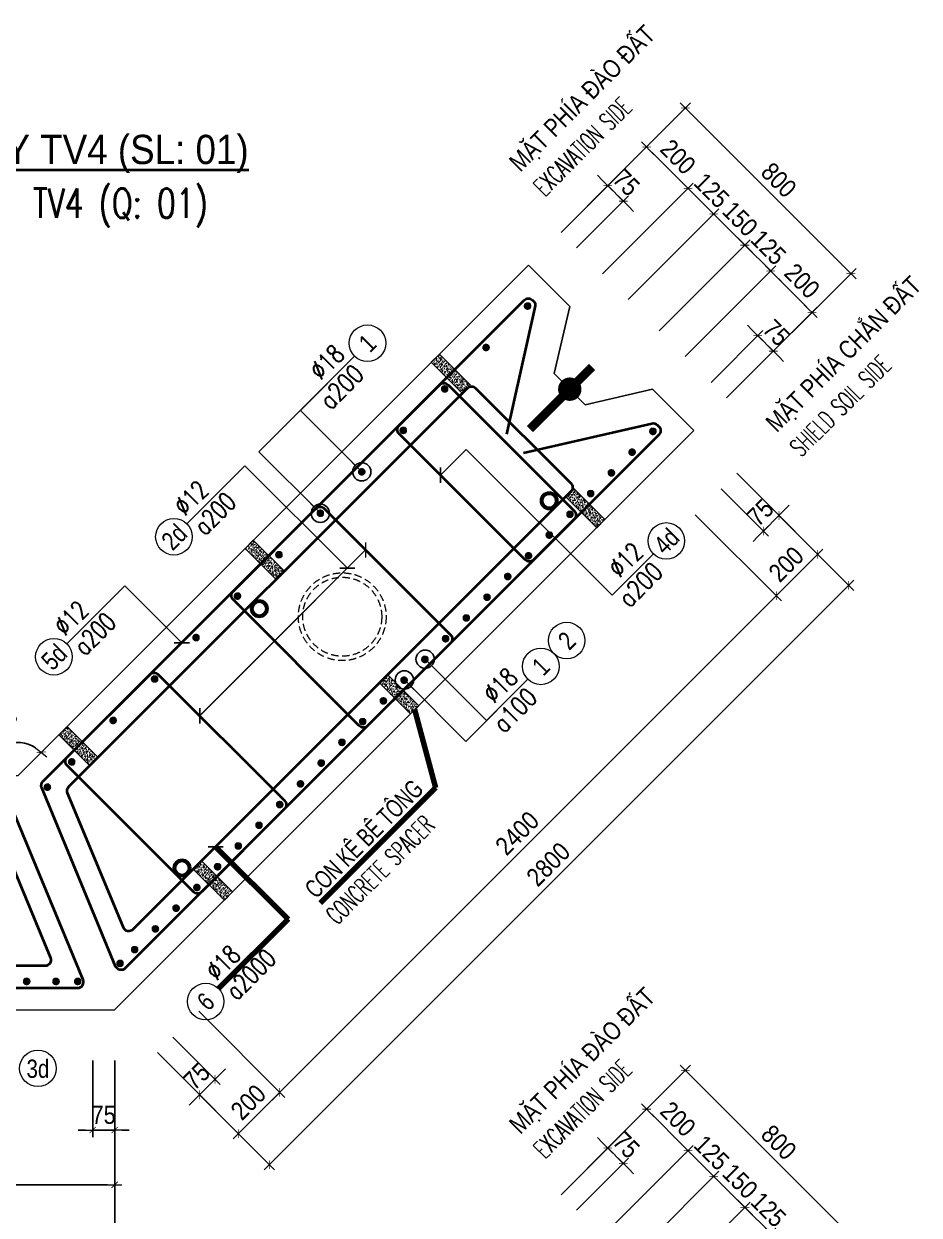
# Model space of a CAD drawing. Header units: millimetres. Extents: x -642477 to 1168880, y -27982 to 330379.
# Drawn here: x 588307 to 597488, y 92384 to 104599 of the extents above; entities that cross this region are included whole.
import ezdxf
from ezdxf.enums import TextEntityAlignment as Align

# ---------------------------------------------------------------- set-up
doc = ezdxf.new("R2010")
doc.units = ezdxf.units.MM
doc.linetypes.add('HIDDEN', pattern=[0.375, 0.25, -0.125])
doc.layers.get('0').update_dxf_attribs({"lineweight": 20})
doc.layers.get('Defpoints').update_dxf_attribs({"color": 151, "lineweight": 9})
for name, color, linetype, lineweight in [('NDC_S_BREAK-LINE', 1, 'Continuous', 15), ('NDC_S_DIAPHGRAM WALL', 3, 'Continuous', 20), ('NDC_S_DIM', 1, 'Continuous', 15), ('NDC_S_ENG TITLE', 3, 'Continuous', 20), ('NDC_S_HATCH MATERIAL', 8, 'Continuous', 13), ('NDC_S_LEADER', 1, 'Continuous', 15), ('NDC_S_LEVEL TEXT', 7, 'Continuous', 20), ('NDC_S_REBAR', 4, 'Continuous', 35), ('NDC_S_VN TEXT', 7, 'Continuous', 20), ('NDC_S_VN TITLE', 6, 'Continuous', 35)]:
    doc.layers.add(name, color=color, linetype=linetype, lineweight=lineweight)
doc.layers.add('NDC_S_REBAR DES.', color=2, linetype='Continuous')
doc.styles.add('ARIAL', font='arial.ttf', dxfattribs={"width": 0.8})
doc.styles.add('NDC_ARIAL', font='arial.ttf', dxfattribs={"width": 0.85})
doc.styles.add('NDC_DIM', font='', dxfattribs={"width": 0.75})
doc.styles.add('NDC_EN TXT', font='romans.shx', dxfattribs={"width": 0.8})
doc.styles.get('NDC_DIM').set_extended_font_data('Dotum')
doc.dimstyles.new('A1-NDC-1-25 (x3)', dxfattribs={"dimscale": 75, "dimtxt": 2.5, "dimasz": 1, "dimexe": 1, "dimexo": 0, "dimgap": 0.8, "dimtad": 1, "dimdec": 0, "dimlfac": 0.333333, "dimdsep": 46, "dimtxsty": 'NDC_ARIAL', "dimblk": 'DIMMARK', "dimcen": 49999.938995, "dimdle": 1.5, "dimclrd": 1, "dimclre": 1, "dimclrt": 3, "dimadec": 0, "dimazin": 0, "dimtfac": 1, "dimtdec": 0, "dimtix": 1, "dimtmove": 2, "dimatfit": 3, "dimfxl": 1, "dimarcsym": 0})
doc.dimstyles.new('NDC_dim_25', dxfattribs={"dimscale": 25, "dimtxt": 2.2, "dimasz": 1.5, "dimexe": 1.5, "dimexo": 2.5, "dimgap": 1, "dimtad": 1, "dimdec": 0, "dimzin": 0, "dimdsep": 46, "dimtxsty": 'NDC_DIM', "dimblk": 'DIMMARK', "dimcen": 0.09, "dimdle": 1.2, "dimclrd": 1, "dimclre": 1, "dimclrt": 3, "dimadec": 0, "dimazin": 0, "dimtfac": 1, "dimtdec": 0, "dimtix": 1, "dimtofl": 0, "dimtmove": 0, "dimatfit": 3, "dimfxl": 6, "dimfxlon": 1, "dimtolj": 1, "dimtzin": 0, "dimarcsym": 0})

# ---------------------------------------------------------------- blocks, each defined once
blk = doc.blocks.new('kata_block_THEP')
at = {"layer": 'NDC_S_REBAR', "color": 0}
for p, q in [((-0.5, 0), (0.5, 0)), ((-0.35, 0.35), (0.35, -0.35)), ((0.35, 0.35), (-0.35, -0.35)), ((0, 0.5), (0, -0.5))]:
    blk.add_line(p, q, dxfattribs=at)
at = {"layer": 'NDC_S_REBAR', "color": 0, "const_width": 0.0833}
blk.add_lwpolyline([(-0.5, 0, 1), (0.5, 0, 1), (-0.5, 0, 1)], format="xyb", dxfattribs=at)
blk = doc.blocks.new('*U927')
at = {"layer": 'NDC_S_REBAR', "ltscale": 80, "xscale": 72, "yscale": 72, "zscale": 72}
blk.add_blockref('kata_block_THEP', (0, 0), dxfattribs=at)
blk = doc.blocks.new('*U928')
at = {"layer": 'NDC_S_LEVEL TEXT', "color": 0, "linetype": 'ByBlock', "lineweight": -2, "transparency": 16777216}
for p in [(0, 0), (300.6, 0), (601.2, 0), (901.8, 0), (1202.4, 0), (1503, 0), (1803.6, 0), (2104.2, 0), (2404.8, 0), (2705.4, 0), (3006, 0), (3306.6, 0), (3607.2, 0), (3907.8, 0), (4208.4, 0), (4509, 0), (4809.6, 0), (5110.2, 0), (5410.8, 0), (5711.4, 0), (6012, 0), (6312.6, 0), (6613.2, 0), (6913.8, 0), (7214.4, 0), (7515, 0)]:
    blk.add_blockref('*U927', p, dxfattribs=at)
blk = doc.blocks.new('DIMMARK')
at = {"layer": 'NDC_S_DIM', "color": 1}
blk.add_line((-1.5, 0), (1, 0), dxfattribs=at)
at = {"layer": 'NDC_S_DIM', "color": 2, "const_width": 0.1}
blk.add_lwpolyline([(-0.424, -0.424), (0.424, 0.424)], dxfattribs=at)
blk = doc.blocks.new('Ong sieu am')
at = {"layer": 'NDC_S_HATCH MATERIAL'}
h = blk.add_hatch(dxfattribs=at)
h.set_pattern_fill('ANSI31', color=256, scale=20)
h.set_pattern_definition([(45, (0, 0), (-1.76776695, 1.76776695), [])])
h.paths.add_polyline_path([(-7119.3, 51158.9, 1), (-7179.3, 51158.9, 1)])
h.paths.add_polyline_path([(-7171.3, 51158.9, -1), (-7127.3, 51158.9, -1)], flags=16)
at = {"layer": 'NDC_S_REBAR DES.'}
for radius in [30, 22]:
    blk.add_circle((-7149.3, 51158.9), radius, dxfattribs=at)
blk = doc.blocks.new('ong do BT')
at = {"layer": 'NDC_S_HATCH MATERIAL', "linetype": 'HIDDEN', "ltscale": 100}
for radius in [150, 135]:
    blk.add_circle((-6323.7, 51237.8), radius, dxfattribs=at)
blk = doc.blocks.new('con ke BT')
at = {"layer": 'NDC_S_HATCH MATERIAL'}
h = blk.add_hatch(dxfattribs=at)
h.set_pattern_fill('AR-CONC', color=256, scale=2)
h.set_pattern_definition([(50, (0, 0), (14.3452037, -1.2550427), [1.5, -16.5]), (355, (0, 0), (-2.7750267, 15.0438427), [1.2, -13.2]), (100.451444, (1.195, -0.105), (11.570177, 13.7888), [1.274804, -14.0228422]), (46.1842, (0, 4), (21.3448266, -3.3103856), [2.25, -24.75]), (96.635635, (1.779, 3.724), (18.693239, 19.482372), [1.912207, -21.034275]), (351.184164, (0, 4), (18.693239, 19.482372), [1.8, -19.8]), (21, (2, 3), (11.938141, -8.0523778), [1.5, -16.5]), (326, (2, 3), (4.8663066, 14.503001), [1.2, -13.2]), (71.451445, (2.995, 2.329), (16.8044475, 6.450623), [1.274804, -14.0228422]), (37.5, (0, 0), (0.2431971, 6.6578771), [0, -13.04, 0, -13.4, 0, -13.25]), (7.5, (0, 0), (5.2613907, 7.8882342), [0, -7.64, 0, -12.74, 0, -5.05]), (327.5, (-4.46, 0), (10.6764487, -0.45109743), [0, -5, 0, -15.6, 0, -20.7]), (317.5, (-6.46, 0), (11.6637234, 2.0020996), [0, -6.5, 0, -10.36, 0, -14.7])])
h.paths.add_polyline_path([(-7076.9, 51430.9), (-7116.9, 51430.9), (-7116.9, 51280.9), (-7076.9, 51280.9)])
at = {"layer": 'NDC_S_BREAK-LINE'}
blk.add_lwpolyline([(-7116.9, 51430.9), (-7116.9, 51280.9), (-7076.9, 51280.9), (-7076.9, 51430.9)], close=True, dxfattribs=at)
blk = doc.blocks.new('*U945')
at = {"layer": 'NDC_S_LEADER', "xscale": 3, "yscale": 3, "zscale": 3}
blk.add_blockref('con ke BT', (21291, -154068), dxfattribs=at)
blk = doc.blocks.new('*U946')
at = {"layer": 'NDC_S_DIM', "color": 0, "linetype": 'ByBlock', "lineweight": -2, "transparency": 16777216}
for p in [(0, 0), (2700, 0), (5400, 0)]:
    blk.add_blockref('*U945', p, dxfattribs=at)
blk = doc.blocks.new('*U947')
at = {"layer": 'NDC_S_LEADER', "xscale": 3, "yscale": 3, "zscale": 3}
blk.add_blockref('con ke BT', (21291, -154068), dxfattribs=at)
blk = doc.blocks.new('*U948')
at = {"layer": 'NDC_S_DIM', "color": 0, "linetype": 'ByBlock', "lineweight": -2, "transparency": 16777216}
for p in [(0, 0), (2700, 0), (5400, 0)]:
    blk.add_blockref('*U947', p, dxfattribs=at)
blk = doc.blocks.new('*U367')
blk.add_circle((-2.5, 0), 2.5)
at = {"layer": 'NDC_S_VN TEXT', "color": 3, "style": 'NDC_EN TXT', "width": 0.75}
for tag, p in [('DK1', (0.5, 0.85)), ('KC1', (0.5, -2.97))]:
    blk.add_attdef(tag, p, '', height=2.5, dxfattribs=at)
at = {"layer": 'NDC_S_VN TEXT', "color": 7, "style": 'ARIAL', "width": 0.8}
blk.add_attdef('SH2', text='', height=2.5, dxfattribs=at).set_placement((-2.5, 0), align=Align.MIDDLE)
blk = doc.blocks.new('*U949')
at = {"layer": 'NDC_S_REBAR', "ltscale": 80, "xscale": 72, "yscale": 72, "zscale": 72}
blk.add_blockref('kata_block_THEP', (0, 0), dxfattribs=at)
blk = doc.blocks.new('*U950')
at = {"layer": 'NDC_S_LEVEL TEXT', "color": 0, "linetype": 'ByBlock', "lineweight": -2, "transparency": 16777216}
for p in [(0, 0), (600.9, 0), (1201.8, 0), (1802.7, 0), (2403.6, 0), (3004.5, 0), (3605.4, 0), (4206.3, 0), (4807.2, 0), (5408.1, 0), (6009, 0), (6609.9, 0)]:
    blk.add_blockref('*U949', p, dxfattribs=at)
blk = doc.blocks.new('*U951')
at = {"layer": 'NDC_S_REBAR', "ltscale": 80, "xscale": 72, "yscale": 72, "zscale": 72}
blk.add_blockref('kata_block_THEP', (0, 0), dxfattribs=at)
blk = doc.blocks.new('*U952')
at = {"layer": 'NDC_S_LEVEL TEXT', "color": 0, "linetype": 'ByBlock', "lineweight": -2, "transparency": 16777216}
for p in [(0, 0), (300.6, 0), (601.2, 0), (901.8, 0), (1202.4, 0), (1503, 0), (1803.6, 0), (2104.2, 0), (2404.8, 0), (2705.4, 0), (3006, 0), (3306.6, 0), (3607.2, 0), (3907.8, 0), (4208.4, 0), (4509, 0), (4809.6, 0), (5110.2, 0), (5410.8, 0), (5711.4, 0), (6012, 0), (6312.6, 0), (6613.2, 0), (6913.8, 0), (7214.4, 0), (7515, 0)]:
    blk.add_blockref('*U951', p, dxfattribs=at)
blk = doc.blocks.new('*U366')
blk.add_circle((2.5, 0), 2.5)
at = {"layer": 'NDC_S_VN TEXT', "color": 3, "style": 'NDC_EN TXT'}
for tag, width, p in [('DK2', 0.75, (-0.85, 0.85)), ('KC2', 0.8, (-0.85, -2.97))]:
    blk.add_attdef(tag, text='', height=2.5, dxfattribs=dict(at, width=width)).set_placement(p, align=Align.RIGHT)
at = {"layer": 'NDC_S_VN TEXT', "color": 7, "style": 'ARIAL', "width": 0.8}
blk.add_attdef('SH3', text='', height=2.5, dxfattribs=at).set_placement((2.5, 0), align=Align.MIDDLE)
blk = doc.blocks.new('*D953')
at = {"layer": 'Defpoints', "color": 0, "ltscale": 100, "transparency": 16777216}
for p in [(595966, 102065), (595088, 101187), (595513, 100763)]:
    blk.add_point(p, dxfattribs=at)
at = {"layer": 'NDC_S_DIM', "color": 1, "lineweight": -2, "ltscale": 100, "transparency": 16777216}
for p, q in [((595088, 101187), (596019, 102118)), ((596337, 101693), (596019, 102012)), ((595513, 100763), (596443, 101693))]:
    blk.add_line(p, q, dxfattribs=at)
at = {"layer": 'NDC_S_DIM', "color": 1, "lineweight": -2, "ltscale": 100, "transparency": 16777216, "xscale": 75, "yscale": 75, "zscale": 75}
for p, rotation in [((595966, 102065), 134.9991338730657), ((596390, 101640), 314.9991338730657)]:
    blk.add_blockref('DIMMARK', p, dxfattribs=dict(at, rotation=rotation))
at = {"layer": 'NDC_S_DIM', "color": 3, "ltscale": 100, "transparency": 16777216, "insert": (596288, 101963), "char_height": 187.5, "attachment_point": 5, "rotation": 314.9991, "style": 'NDC_ARIAL'}
blk.add_mtext('200', dxfattribs=at)
blk = doc.blocks.new('*D954')
at = {"layer": 'Defpoints', "color": 0, "ltscale": 100, "transparency": 16777216}
for p in [(595701, 102330), (594823, 101452), (595088, 101187)]:
    blk.add_point(p, dxfattribs=at)
at = {"layer": 'NDC_S_DIM', "color": 1, "lineweight": -2, "ltscale": 100, "transparency": 16777216}
for p, q in [((594823, 101452), (595754, 102383)), ((595648, 102383), (595595, 102436)), ((595966, 102065), (595701, 102330)), ((595088, 101187), (596019, 102118)), ((596019, 102012), (596072, 101959))]:
    blk.add_line(p, q, dxfattribs=at)
at = {"layer": 'NDC_S_DIM', "color": 1, "lineweight": -2, "ltscale": 100, "transparency": 16777216, "xscale": 75, "yscale": 75, "zscale": 75}
for p, rotation in [((595701, 102330), 314.9991338730657), ((595966, 102065), 134.9991338730657)]:
    blk.add_blockref('DIMMARK', p, dxfattribs=dict(at, rotation=rotation))
at = {"layer": 'NDC_S_DIM', "color": 3, "ltscale": 100, "transparency": 16777216, "insert": (595943, 102307), "char_height": 187.5, "attachment_point": 5, "rotation": 314.9991, "style": 'NDC_ARIAL'}
blk.add_mtext('125', dxfattribs=at)
blk = doc.blocks.new('*D955')
at = {"layer": 'Defpoints', "color": 0, "ltscale": 100, "transparency": 16777216}
for p in [(595382, 102648), (594505, 101771), (594823, 101452)]:
    blk.add_point(p, dxfattribs=at)
at = {"layer": 'NDC_S_DIM', "color": 1, "lineweight": -2, "ltscale": 100, "transparency": 16777216}
for p, q in [((595329, 102701), (595276, 102754)), ((594505, 101771), (595435, 102701)), ((595701, 102330), (595382, 102648)), ((594823, 101452), (595754, 102383)), ((595754, 102277), (595807, 102224))]:
    blk.add_line(p, q, dxfattribs=at)
at = {"layer": 'NDC_S_DIM', "color": 1, "lineweight": -2, "ltscale": 100, "transparency": 16777216, "xscale": 75, "yscale": 75, "zscale": 75}
for p, rotation in [((595382, 102648), 314.9991338730657), ((595701, 102330), 134.9991338730657)]:
    blk.add_blockref('DIMMARK', p, dxfattribs=dict(at, rotation=rotation))
at = {"layer": 'NDC_S_DIM', "color": 3, "ltscale": 100, "transparency": 16777216, "insert": (595652, 102599), "char_height": 187.5, "attachment_point": 5, "rotation": 314.9991, "style": 'NDC_ARIAL'}
blk.add_mtext('150', dxfattribs=at)
blk = doc.blocks.new('*D956')
at = {"layer": 'Defpoints', "color": 0, "ltscale": 100, "transparency": 16777216}
for p in [(595117, 102913), (594240, 102036), (594505, 101771)]:
    blk.add_point(p, dxfattribs=at)
at = {"layer": 'NDC_S_DIM', "color": 1, "lineweight": -2, "ltscale": 100, "transparency": 16777216}
for p, q in [((595064, 102966), (595011, 103019)), ((594240, 102036), (595170, 102966)), ((595382, 102648), (595117, 102913)), ((594505, 101771), (595435, 102701)), ((595435, 102595), (595488, 102542))]:
    blk.add_line(p, q, dxfattribs=at)
at = {"layer": 'NDC_S_DIM', "color": 1, "lineweight": -2, "ltscale": 100, "transparency": 16777216, "xscale": 75, "yscale": 75, "zscale": 75}
for p, rotation in [((595117, 102913), 314.9991338730657), ((595382, 102648), 134.9991338730657)]:
    blk.add_blockref('DIMMARK', p, dxfattribs=dict(at, rotation=rotation))
at = {"layer": 'NDC_S_DIM', "color": 3, "ltscale": 100, "transparency": 16777216, "insert": (595360, 102891), "char_height": 187.5, "attachment_point": 5, "rotation": 314.9991, "style": 'NDC_ARIAL'}
blk.add_mtext('125', dxfattribs=at)
blk = doc.blocks.new('*D957')
at = {"layer": 'Defpoints', "color": 0, "ltscale": 100, "transparency": 16777216}
for p in [(594693, 103337), (593816, 102460), (594240, 102036)]:
    blk.add_point(p, dxfattribs=at)
at = {"layer": 'NDC_S_DIM', "color": 1, "lineweight": -2, "ltscale": 100, "transparency": 16777216}
for p, q in [((593816, 102460), (594746, 103391)), ((595064, 102966), (594746, 103284)), ((594240, 102036), (595170, 102966))]:
    blk.add_line(p, q, dxfattribs=at)
at = {"layer": 'NDC_S_DIM', "color": 1, "lineweight": -2, "ltscale": 100, "transparency": 16777216, "xscale": 75, "yscale": 75, "zscale": 75}
for p, rotation in [((594693, 103337), 134.9991338730657), ((595117, 102913), 314.9991338730657)]:
    blk.add_blockref('DIMMARK', p, dxfattribs=dict(at, rotation=rotation))
at = {"layer": 'NDC_S_DIM', "color": 3, "ltscale": 100, "transparency": 16777216, "insert": (595015, 103235), "char_height": 187.5, "attachment_point": 5, "rotation": 314.9991, "style": 'NDC_ARIAL'}
blk.add_mtext('200', dxfattribs=at)
blk = doc.blocks.new('*D958')
at = {"layer": 'Defpoints', "color": 0, "ltscale": 100, "transparency": 16777216}
for p in [(595091, 103735), (593816, 102460), (595513, 100763)]:
    blk.add_point(p, dxfattribs=at)
at = {"layer": 'NDC_S_DIM', "color": 1, "lineweight": -2, "ltscale": 100, "transparency": 16777216}
for p, q in [((593816, 102460), (595144, 103788)), ((596735, 102091), (595144, 103682)), ((595513, 100763), (596841, 102091))]:
    blk.add_line(p, q, dxfattribs=at)
at = {"layer": 'NDC_S_DIM', "color": 1, "lineweight": -2, "ltscale": 100, "transparency": 16777216, "xscale": 75, "yscale": 75, "zscale": 75}
for p, rotation in [((595091, 103735), 134.9991338730657), ((596788, 102038), 314.9991338730657)]:
    blk.add_blockref('DIMMARK', p, dxfattribs=dict(at, rotation=rotation))
at = {"layer": 'NDC_S_DIM', "color": 3, "ltscale": 100, "transparency": 16777216, "insert": (596049, 102997), "char_height": 187.5, "attachment_point": 5, "rotation": 314.9991, "style": 'NDC_ARIAL'}
blk.add_mtext('800', dxfattribs=at)
blk = doc.blocks.new('*D959')
at = {"layer": 'Defpoints', "color": 0, "ltscale": 100, "transparency": 16777216}
for p in [(595833, 101402), (595354, 100922), (595513, 100763)]:
    blk.add_point(p, dxfattribs=at)
at = {"layer": 'NDC_S_DIM', "color": 1, "lineweight": -2, "ltscale": 100, "transparency": 16777216}
for p, q in [((595354, 100922), (595886, 101455)), ((595780, 101455), (595727, 101508)), ((595992, 101243), (595833, 101402)), ((595513, 100763), (596045, 101296)), ((596045, 101190), (596098, 101137))]:
    blk.add_line(p, q, dxfattribs=at)
at = {"layer": 'NDC_S_DIM', "color": 1, "lineweight": -2, "ltscale": 100, "transparency": 16777216, "xscale": 75, "yscale": 75, "zscale": 75}
for p, rotation in [((595833, 101402), 314.9991338730657), ((595992, 101243), 134.9991338730657)]:
    blk.add_blockref('DIMMARK', p, dxfattribs=dict(at, rotation=rotation))
at = {"layer": 'NDC_S_DIM', "color": 3, "ltscale": 100, "transparency": 16777216, "insert": (596023, 101432), "char_height": 187.5, "attachment_point": 5, "rotation": 314.9991, "style": 'NDC_ARIAL'}
blk.add_mtext('75', dxfattribs=at)
blk = doc.blocks.new('*D960')
at = {"layer": 'Defpoints', "color": 0, "ltscale": 100, "transparency": 16777216}
for p in [(594295, 102940), (593816, 102460), (593975, 102301)]:
    blk.add_point(p, dxfattribs=at)
at = {"layer": 'NDC_S_DIM', "color": 1, "lineweight": -2, "ltscale": 100, "transparency": 16777216}
for p, q in [((593816, 102460), (594348, 102993)), ((594242, 102993), (594189, 103046)), ((594454, 102781), (594295, 102940)), ((593975, 102301), (594507, 102834)), ((594507, 102728), (594560, 102675))]:
    blk.add_line(p, q, dxfattribs=at)
at = {"layer": 'NDC_S_DIM', "color": 1, "lineweight": -2, "ltscale": 100, "transparency": 16777216, "xscale": 75, "yscale": 75, "zscale": 75}
for p, rotation in [((594295, 102940), 314.9991338730657), ((594454, 102781), 134.9991338730657)]:
    blk.add_blockref('DIMMARK', p, dxfattribs=dict(at, rotation=rotation))
at = {"layer": 'NDC_S_DIM', "color": 3, "ltscale": 100, "transparency": 16777216, "insert": (594485, 102970), "char_height": 187.5, "attachment_point": 5, "rotation": 314.9991, "style": 'NDC_ARIAL'}
blk.add_mtext('75', dxfattribs=at)
blk = doc.blocks.new('*D961')
at = {"layer": 'Defpoints', "color": 0, "ltscale": 100, "transparency": 16777216}
for p in [(589836, 94210), (589677, 94051), (590269, 93777)]:
    blk.add_point(p, dxfattribs=at)
at = {"layer": 'NDC_S_DIM', "color": 1, "lineweight": -2, "ltscale": 100, "transparency": 16777216}
for p, q in [((589836, 94210), (590322, 93724)), ((589677, 94051), (590163, 93565)), ((590322, 93830), (590375, 93883)), ((590110, 93618), (590269, 93777)), ((590057, 93565), (590004, 93512))]:
    blk.add_line(p, q, dxfattribs=at)
at = {"layer": 'NDC_S_DIM', "color": 1, "lineweight": -2, "ltscale": 100, "transparency": 16777216, "xscale": 75, "yscale": 75, "zscale": 75}
for p, rotation in [((590269, 93777), 224.9991338731848), ((590110, 93618), 44.99913387318477)]:
    blk.add_blockref('DIMMARK', p, dxfattribs=dict(at, rotation=rotation))
at = {"layer": 'NDC_S_DIM', "color": 3, "ltscale": 100, "transparency": 16777216, "insert": (590080, 93807), "char_height": 187.5, "attachment_point": 5, "rotation": 44.9991, "style": 'NDC_ARIAL'}
blk.add_mtext('75', dxfattribs=at)
blk = doc.blocks.new('*D962')
at = {"layer": 'Defpoints', "color": 0, "ltscale": 100, "transparency": 16777216}
for p in [(595617, 99991), (595458, 99832), (596050, 99558)]:
    blk.add_point(p, dxfattribs=at)
at = {"layer": 'NDC_S_DIM', "color": 1, "lineweight": -2, "ltscale": 100, "transparency": 16777216}
for p, q in [((595617, 99991), (596103, 99505)), ((595458, 99832), (595944, 99345)), ((595891, 99398), (596050, 99558)), ((596103, 99611), (596156, 99664)), ((595838, 99345), (595785, 99292))]:
    blk.add_line(p, q, dxfattribs=at)
at = {"layer": 'NDC_S_DIM', "color": 1, "lineweight": -2, "ltscale": 100, "transparency": 16777216, "xscale": 75, "yscale": 75, "zscale": 75}
for p, rotation in [((596050, 99558), 224.9991338731848), ((595891, 99398), 44.99913387318477)]:
    blk.add_blockref('DIMMARK', p, dxfattribs=dict(at, rotation=rotation))
at = {"layer": 'NDC_S_DIM', "color": 3, "ltscale": 100, "transparency": 16777216, "insert": (595860, 99588), "char_height": 187.5, "attachment_point": 5, "rotation": 44.9991, "style": 'NDC_ARIAL'}
blk.add_mtext('75', dxfattribs=at)
blk = doc.blocks.new('*D963')
at = {"layer": 'Defpoints', "color": 0, "ltscale": 100, "transparency": 16777216}
for p in [(590101, 94475), (589677, 94051), (590932, 93644)]:
    blk.add_point(p, dxfattribs=at)
at = {"layer": 'NDC_S_DIM', "color": 1, "lineweight": -2, "ltscale": 100, "transparency": 16777216}
for p, q in [((590101, 94475), (590985, 93591)), ((589677, 94051), (590561, 93167)), ((590561, 93273), (590879, 93591))]:
    blk.add_line(p, q, dxfattribs=at)
at = {"layer": 'NDC_S_DIM', "color": 1, "lineweight": -2, "ltscale": 100, "transparency": 16777216, "xscale": 75, "yscale": 75, "zscale": 75}
for p, rotation in [((590932, 93644), 44.99913387318479), ((590508, 93220), 224.9991338731848)]:
    blk.add_blockref('DIMMARK', p, dxfattribs=dict(at, rotation=rotation))
at = {"layer": 'NDC_S_DIM', "color": 3, "ltscale": 100, "transparency": 16777216, "insert": (590610, 93542), "char_height": 187.5, "attachment_point": 5, "rotation": 44.9991, "style": 'NDC_ARIAL'}
blk.add_mtext('200', dxfattribs=at)
blk = doc.blocks.new('*D964')
at = {"layer": 'Defpoints', "color": 0, "ltscale": 100, "transparency": 16777216}
for p in [(595192, 99566), (596023, 98736), (590101, 94475)]:
    blk.add_point(p, dxfattribs=at)
at = {"layer": 'NDC_S_DIM', "color": 1, "lineweight": -2, "ltscale": 100, "transparency": 16777216}
for p, q in [((595192, 99566), (596076, 98683)), ((590985, 93697), (595970, 98683)), ((590101, 94475), (590985, 93591))]:
    blk.add_line(p, q, dxfattribs=at)
at = {"layer": 'NDC_S_DIM', "color": 1, "lineweight": -2, "ltscale": 100, "transparency": 16777216, "xscale": 75, "yscale": 75, "zscale": 75}
for p, rotation in [((596023, 98736), 44.99913387318479), ((590932, 93644), 224.9991338731848)]:
    blk.add_blockref('DIMMARK', p, dxfattribs=dict(at, rotation=rotation))
at = {"layer": 'NDC_S_DIM', "color": 3, "ltscale": 100, "transparency": 16777216, "insert": (593367, 96300), "char_height": 187.5, "attachment_point": 5, "rotation": 44.9991, "style": 'NDC_ARIAL'}
blk.add_mtext('2400', dxfattribs=at)
blk = doc.blocks.new('*D965')
at = {"layer": 'Defpoints', "color": 0, "ltscale": 100, "transparency": 16777216}
for p in [(595617, 99991), (595192, 99566), (596447, 99160)]:
    blk.add_point(p, dxfattribs=at)
at = {"layer": 'NDC_S_DIM', "color": 1, "lineweight": -2, "ltscale": 100, "transparency": 16777216}
for p, q in [((595617, 99991), (596501, 99107)), ((595192, 99566), (596076, 98683)), ((596076, 98789), (596394, 99107))]:
    blk.add_line(p, q, dxfattribs=at)
at = {"layer": 'NDC_S_DIM', "color": 1, "lineweight": -2, "ltscale": 100, "transparency": 16777216, "xscale": 75, "yscale": 75, "zscale": 75}
for p, rotation in [((596447, 99160), 44.99913387318479), ((596023, 98736), 224.9991338731848)]:
    blk.add_blockref('DIMMARK', p, dxfattribs=dict(at, rotation=rotation))
at = {"layer": 'NDC_S_DIM', "color": 3, "ltscale": 100, "transparency": 16777216, "insert": (596125, 99058), "char_height": 187.5, "attachment_point": 5, "rotation": 44.9991, "style": 'NDC_ARIAL'}
blk.add_mtext('200', dxfattribs=at)
blk = doc.blocks.new('*D966')
at = {"layer": 'Defpoints', "color": 0, "ltscale": 100, "transparency": 16777216}
for p in [(595617, 99991), (596766, 98842), (589677, 94051)]:
    blk.add_point(p, dxfattribs=at)
at = {"layer": 'NDC_S_DIM', "color": 1, "lineweight": -2, "ltscale": 100, "transparency": 16777216}
for p, q in [((595617, 99991), (596819, 98789)), ((590879, 92955), (596713, 98789)), ((589677, 94051), (590879, 92849))]:
    blk.add_line(p, q, dxfattribs=at)
at = {"layer": 'NDC_S_DIM', "color": 1, "lineweight": -2, "ltscale": 100, "transparency": 16777216, "xscale": 75, "yscale": 75, "zscale": 75}
for p, rotation in [((596766, 98842), 44.99913387318479), ((590826, 92902), 224.9991338731848)]:
    blk.add_blockref('DIMMARK', p, dxfattribs=dict(at, rotation=rotation))
at = {"layer": 'NDC_S_DIM', "color": 3, "ltscale": 100, "transparency": 16777216, "insert": (593686, 95982), "char_height": 187.5, "attachment_point": 5, "rotation": 44.9991, "style": 'NDC_ARIAL'}
blk.add_mtext('2800', dxfattribs=at)
blk = doc.blocks.new('123')
at = {"layer": 'NDC_S_DIAPHGRAM WALL', "ltscale": 0.01}
blk.add_lwpolyline([(0, 2400), (8400, 2400), (14340, -3540), (13916, -3964), (13226, -3805), (12908, -4123), (13067, -4812), (12643, -5237), (7406, 0), (0, 0), (0, 600), (-600, 975), (-600, 1425), (0, 1800)], close=True, dxfattribs=at)
blk = doc.blocks.new('*D968')
at = {"layer": 'Defpoints', "color": 0, "ltscale": 100, "transparency": 16777216}
for p in [(580839, 93969), (589239, 93969), (589239, 92695)]:
    blk.add_point(p, dxfattribs=at)
at = {"layer": 'NDC_S_DIM', "color": 1, "lineweight": -2, "ltscale": 100, "transparency": 16777216}
for p, q in [((580839, 93969), (580839, 92620)), ((589239, 93969), (589239, 92620)), ((580914, 92695), (589164, 92695))]:
    blk.add_line(p, q, dxfattribs=at)
at = {"layer": 'NDC_S_DIM', "color": 1, "lineweight": -2, "ltscale": 100, "transparency": 16777216, "xscale": 75, "yscale": 75, "zscale": 75, "rotation": 180}
blk.add_blockref('DIMMARK', (580839, 92695), dxfattribs=at)
at = {"layer": 'NDC_S_DIM', "color": 1, "lineweight": -2, "ltscale": 100, "transparency": 16777216, "xscale": 75, "yscale": 75, "zscale": 75}
blk.add_blockref('DIMMARK', (589239, 92695), dxfattribs=at)
at = {"layer": 'NDC_S_DIM', "color": 3, "ltscale": 100, "transparency": 16777216, "insert": (585039, 92850), "char_height": 187.5, "attachment_point": 5, "style": 'NDC_ARIAL'}
blk.add_mtext('2800', dxfattribs=at)
blk = doc.blocks.new('*D969')
at = {"layer": 'Defpoints', "color": 0, "ltscale": 100, "transparency": 16777216}
for p in [(580839, 93969), (589239, 93969), (589239, 92245)]:
    blk.add_point(p, dxfattribs=at)
at = {"layer": 'NDC_S_DIM', "color": 1, "lineweight": -2, "ltscale": 100, "transparency": 16777216}
for p, q in [((580839, 93969), (580839, 92170)), ((589239, 93969), (589239, 92170)), ((580914, 92245), (589164, 92245))]:
    blk.add_line(p, q, dxfattribs=at)
at = {"layer": 'NDC_S_DIM', "color": 1, "lineweight": -2, "ltscale": 100, "transparency": 16777216, "xscale": 75, "yscale": 75, "zscale": 75, "rotation": 180}
blk.add_blockref('DIMMARK', (580839, 92245), dxfattribs=at)
at = {"layer": 'NDC_S_DIM', "color": 1, "lineweight": -2, "ltscale": 100, "transparency": 16777216, "xscale": 75, "yscale": 75, "zscale": 75}
blk.add_blockref('DIMMARK', (589239, 92245), dxfattribs=at)
at = {"layer": 'NDC_S_DIM', "color": 3, "ltscale": 100, "transparency": 16777216, "insert": (585039, 92400), "char_height": 187.5, "attachment_point": 5, "style": 'NDC_ARIAL'}
blk.add_mtext('2800', dxfattribs=at)
blk = doc.blocks.new('*D970')
at = {"layer": 'Defpoints', "color": 0, "ltscale": 100, "transparency": 16777216}
for p in [(589014, 93969), (589239, 93969), (589239, 93257)]:
    blk.add_point(p, dxfattribs=at)
at = {"layer": 'NDC_S_DIM', "color": 1, "lineweight": -2, "ltscale": 100, "transparency": 16777216}
for p, q in [((589014, 93969), (589014, 93182)), ((589239, 93969), (589239, 93182)), ((588939, 93257), (588864, 93257)), ((589014, 93257), (589239, 93257)), ((589314, 93257), (589389, 93257))]:
    blk.add_line(p, q, dxfattribs=at)
at = {"layer": 'NDC_S_DIM', "color": 1, "lineweight": -2, "ltscale": 100, "transparency": 16777216, "xscale": 75, "yscale": 75, "zscale": 75}
blk.add_blockref('DIMMARK', (589014, 93257), dxfattribs=at)
at = {"layer": 'NDC_S_DIM', "color": 1, "lineweight": -2, "ltscale": 100, "transparency": 16777216, "xscale": 75, "yscale": 75, "zscale": 75, "rotation": 180}
blk.add_blockref('DIMMARK', (589239, 93257), dxfattribs=at)
at = {"layer": 'NDC_S_DIM', "color": 3, "ltscale": 100, "transparency": 16777216, "insert": (589126, 93412), "char_height": 187.5, "attachment_point": 5, "style": 'NDC_ARIAL'}
blk.add_mtext('75', dxfattribs=at)
blk = doc.blocks.new('*D971')
at = {"layer": 'Defpoints', "color": 0, "ltscale": 100, "transparency": 16777216}
for p in [(593481, 102126), (588245, 97230), (580839, 96889), (588245, 96889), (588245, 96889)]:
    blk.add_point(p, dxfattribs=at)
at = {"layer": 'NDC_S_DIM', "color": 1, "lineweight": -2, "ltscale": 100, "transparency": 16777216}
blk.add_arc((588245, 96889), 341, 57.6444, 167.3547, dxfattribs=at)
at = {"layer": 'NDC_S_DIM', "color": 1, "lineweight": -2, "ltscale": 100, "transparency": 16777216, "xscale": 75, "yscale": 75, "zscale": 75}
for p, rotation in [((588485, 97130), 321.3217909856075), ((587904, 96889), 263.6773421311252)]:
    blk.add_blockref('DIMMARK', p, dxfattribs=dict(at, rotation=rotation))
at = {"layer": 'NDC_S_DIM', "color": 3, "ltscale": 100, "transparency": 16777216, "insert": (588055, 97348), "char_height": 187.5, "attachment_point": 5, "rotation": 22.4996, "style": 'NDC_ARIAL'}
blk.add_mtext('135°', dxfattribs=at)
blk = doc.blocks.new('*D999')
at = {"layer": 'Defpoints', "color": 0, "ltscale": 100, "transparency": 16777216}
for p in [(595701, 92463), (594823, 91586), (595088, 91320)]:
    blk.add_point(p, dxfattribs=at)
at = {"layer": 'NDC_S_DIM', "color": 1, "lineweight": -2, "ltscale": 100, "transparency": 16777216}
for p, q in [((594823, 91586), (595754, 92516)), ((595648, 92516), (595595, 92569)), ((595966, 92198), (595701, 92463)), ((595088, 91320), (596019, 92251)), ((596019, 92145), (596072, 92092))]:
    blk.add_line(p, q, dxfattribs=at)
at = {"layer": 'NDC_S_DIM', "color": 1, "lineweight": -2, "ltscale": 100, "transparency": 16777216, "xscale": 75, "yscale": 75, "zscale": 75}
for p, rotation in [((595701, 92463), 314.999133873068), ((595966, 92198), 134.999133873068)]:
    blk.add_blockref('DIMMARK', p, dxfattribs=dict(at, rotation=rotation))
at = {"layer": 'NDC_S_DIM', "color": 3, "ltscale": 100, "transparency": 16777216, "insert": (595943, 92441), "char_height": 187.5, "attachment_point": 5, "rotation": 314.9991, "style": 'NDC_ARIAL'}
blk.add_mtext('125', dxfattribs=at)
blk = doc.blocks.new('*D1000')
at = {"layer": 'Defpoints', "color": 0, "ltscale": 100, "transparency": 16777216}
for p in [(595382, 92781), (594505, 91904), (594823, 91586)]:
    blk.add_point(p, dxfattribs=at)
at = {"layer": 'NDC_S_DIM', "color": 1, "lineweight": -2, "ltscale": 100, "transparency": 16777216}
for p, q in [((595329, 92834), (595276, 92887)), ((594505, 91904), (595435, 92834)), ((595701, 92463), (595382, 92781)), ((594823, 91586), (595754, 92516)), ((595754, 92410), (595807, 92357))]:
    blk.add_line(p, q, dxfattribs=at)
at = {"layer": 'NDC_S_DIM', "color": 1, "lineweight": -2, "ltscale": 100, "transparency": 16777216, "xscale": 75, "yscale": 75, "zscale": 75}
for p, rotation in [((595382, 92781), 314.999133873068), ((595701, 92463), 134.999133873068)]:
    blk.add_blockref('DIMMARK', p, dxfattribs=dict(at, rotation=rotation))
at = {"layer": 'NDC_S_DIM', "color": 3, "ltscale": 100, "transparency": 16777216, "insert": (595652, 92732), "char_height": 187.5, "attachment_point": 5, "rotation": 314.9991, "style": 'NDC_ARIAL'}
blk.add_mtext('150', dxfattribs=at)
blk = doc.blocks.new('*D1001')
at = {"layer": 'Defpoints', "color": 0, "ltscale": 100, "transparency": 16777216}
for p in [(595117, 93046), (594240, 92169), (594505, 91904)]:
    blk.add_point(p, dxfattribs=at)
at = {"layer": 'NDC_S_DIM', "color": 1, "lineweight": -2, "ltscale": 100, "transparency": 16777216}
for p, q in [((594240, 92169), (595170, 93099)), ((595064, 93099), (595011, 93152)), ((595382, 92781), (595117, 93046)), ((594505, 91904), (595435, 92834)), ((595435, 92728), (595488, 92675))]:
    blk.add_line(p, q, dxfattribs=at)
at = {"layer": 'NDC_S_DIM', "color": 1, "lineweight": -2, "ltscale": 100, "transparency": 16777216, "xscale": 75, "yscale": 75, "zscale": 75}
for p, rotation in [((595117, 93046), 314.999133873068), ((595382, 92781), 134.999133873068)]:
    blk.add_blockref('DIMMARK', p, dxfattribs=dict(at, rotation=rotation))
at = {"layer": 'NDC_S_DIM', "color": 3, "ltscale": 100, "transparency": 16777216, "insert": (595360, 93024), "char_height": 187.5, "attachment_point": 5, "rotation": 314.9991, "style": 'NDC_ARIAL'}
blk.add_mtext('125', dxfattribs=at)
blk = doc.blocks.new('*D1002')
at = {"layer": 'Defpoints', "color": 0, "ltscale": 100, "transparency": 16777216}
for p in [(594693, 93471), (593816, 92593), (594240, 92169)]:
    blk.add_point(p, dxfattribs=at)
at = {"layer": 'NDC_S_DIM', "color": 1, "lineweight": -2, "ltscale": 100, "transparency": 16777216}
for p, q in [((593816, 92593), (594746, 93524)), ((595064, 93099), (594746, 93418)), ((594240, 92169), (595170, 93099))]:
    blk.add_line(p, q, dxfattribs=at)
at = {"layer": 'NDC_S_DIM', "color": 1, "lineweight": -2, "ltscale": 100, "transparency": 16777216, "xscale": 75, "yscale": 75, "zscale": 75}
for p, rotation in [((594693, 93471), 134.999133873068), ((595117, 93046), 314.999133873068)]:
    blk.add_blockref('DIMMARK', p, dxfattribs=dict(at, rotation=rotation))
at = {"layer": 'NDC_S_DIM', "color": 3, "ltscale": 100, "transparency": 16777216, "insert": (595015, 93369), "char_height": 187.5, "attachment_point": 5, "rotation": 314.9991, "style": 'NDC_ARIAL'}
blk.add_mtext('200', dxfattribs=at)
blk = doc.blocks.new('*D1003')
at = {"layer": 'Defpoints', "color": 0, "ltscale": 100, "transparency": 16777216}
for p in [(595091, 93868), (593816, 92593), (595513, 90896)]:
    blk.add_point(p, dxfattribs=at)
at = {"layer": 'NDC_S_DIM', "color": 1, "lineweight": -2, "ltscale": 100, "transparency": 16777216}
for p, q in [((593816, 92593), (595144, 93921)), ((596735, 92224), (595144, 93815)), ((595513, 90896), (596841, 92224))]:
    blk.add_line(p, q, dxfattribs=at)
at = {"layer": 'NDC_S_DIM', "color": 1, "lineweight": -2, "ltscale": 100, "transparency": 16777216, "xscale": 75, "yscale": 75, "zscale": 75}
for p, rotation in [((595091, 93868), 134.999133873068), ((596788, 92171), 314.999133873068)]:
    blk.add_blockref('DIMMARK', p, dxfattribs=dict(at, rotation=rotation))
at = {"layer": 'NDC_S_DIM', "color": 3, "ltscale": 100, "transparency": 16777216, "insert": (596049, 93130), "char_height": 187.5, "attachment_point": 5, "rotation": 314.9991, "style": 'NDC_ARIAL'}
blk.add_mtext('800', dxfattribs=at)
blk = doc.blocks.new('*D1005')
at = {"layer": 'Defpoints', "color": 0, "ltscale": 100, "transparency": 16777216}
for p in [(594295, 93073), (593816, 92593), (593975, 92434)]:
    blk.add_point(p, dxfattribs=at)
at = {"layer": 'NDC_S_DIM', "color": 1, "lineweight": -2, "ltscale": 100, "transparency": 16777216}
for p, q in [((593816, 92593), (594348, 93126)), ((594242, 93126), (594189, 93179)), ((593975, 92434), (594507, 92967)), ((594454, 92914), (594295, 93073)), ((594507, 92861), (594560, 92808))]:
    blk.add_line(p, q, dxfattribs=at)
at = {"layer": 'NDC_S_DIM', "color": 1, "lineweight": -2, "ltscale": 100, "transparency": 16777216, "xscale": 75, "yscale": 75, "zscale": 75}
for p, rotation in [((594295, 93073), 314.999133873068), ((594454, 92914), 134.999133873068)]:
    blk.add_blockref('DIMMARK', p, dxfattribs=dict(at, rotation=rotation))
at = {"layer": 'NDC_S_DIM', "color": 3, "ltscale": 100, "transparency": 16777216, "insert": (594485, 93103), "char_height": 187.5, "attachment_point": 5, "rotation": 314.9991, "style": 'NDC_ARIAL'}
blk.add_mtext('75', dxfattribs=at)

msp = doc.modelspace()

# ---------------------------------------------------------------- linework, layer by layer
at = {"layer": 'NDC_S_DIAPHGRAM WALL', "ltscale": 0.01}
msp.add_line((595178.5, 100428.9), (589238.7, 94489.3), dxfattribs=at)
msp.add_lwpolyline([(593481.4, 102125.9), (593905.7, 101701.7), (593746.6, 101012.2), (594064.8, 100694), (594754.2, 100853.1), (595178.5, 100428.9)], dxfattribs=at)
at = {"layer": 'NDC_S_DIAPHGRAM WALL', "ltscale": 50, "const_width": 90}
msp.add_lwpolyline([(594133.4, 101080.9), (593497, 100444.5)], dxfattribs=at)
at = {"layer": 'NDC_S_DIAPHGRAM WALL', "ltscale": 50, "const_width": 120}
msp.add_lwpolyline([(593948.1, 100895.6, -1), (593863.2, 100810.7, -1)], format="xyb", close=True, dxfattribs=at)
at = {"layer": 'NDC_S_DIM'}
msp.add_circle((593874, 98276), 187.5, dxfattribs=at)
at = {"layer": 'NDC_S_REBAR'}
msp.add_lwpolyline([(593431.9, 100201.7), (594746.7, 100502.5, -0.2585925), (594802.6, 100486.5), (594817.8, 100471.3, -0.4142136), (594817.8, 100386.4), (589346.7, 94915.5, -0.5345087), (589248.9, 94935), (588490.9, 96765, -0.3033487), (588503.9, 96830.4), (593439, 101765.3, -0.4142136), (593523.8, 101765.3), (593535, 101754.2, -0.2239077), (593552.3, 101706), (593257.6, 100391.9)], format="xyb", dxfattribs=at)
for points in [[(592154.8, 100481.2), (592572, 100898.4, -0.4142136), (592656.9, 100898.4), (593950.9, 99604.3, -0.4142136), (593950.9, 99519.5), (593533.6, 99102.3, -0.4142136), (593448.8, 99102.3), (592154.8, 100396.3, -0.4142136)], [(588769.3, 96777.6), (592855.6, 100863.8, -0.4142136), (592940.5, 100863.8), (593916.3, 99887.9, -0.4142136), (593916.3, 99803.1), (589425.8, 95312.7, -0.5345087), (589327.9, 95332.2), (588756.3, 96712.2, -0.3033487)], [(590453.5, 98779.9), (591302.9, 99629.3, -0.4142136), (591387.8, 99629.3), (592681.8, 98335.3, -0.4142136), (592681.8, 98250.5), (591832.3, 97401, -0.4142136), (591747.5, 97401), (590453.5, 98695, -0.4142136)], [(588752.1, 97078.6), (589601.6, 97928.1, -0.4142136), (589686.5, 97928.1), (590980.5, 96634, -0.4142136), (590980.5, 96549.2), (590131, 95699.7, -0.4142136), (590046.1, 95699.7), (588752.1, 96993.8, -0.4142136)], [(581123.7, 96664.3, 0.4142136), (581063.7, 96604.3), (581063.7, 94774.3, 0.4142136), (581123.7, 94714.3), (581123.7, 94714.3), (588860.8, 94714.3, 0.5345087), (588916.3, 94797.2), (588158.3, 96627.2, 0.3033487), (588102.9, 96664.3)], [(581348.7, 96439.3), (587952.5, 96439.3, -0.3033487), (588007.9, 96402.2), (588579.5, 95022.2, -0.5345087), (588524.1, 94939.3), (581348.7, 94939.3, -0.4142136), (581288.7, 94999.3), (581288.7, 96379.3, -0.4142136)]]:
    msp.add_lwpolyline(points, format="xyb", close=True, dxfattribs=at)

# ---------------------------------------------------------------- block references
at = {"layer": 'NDC_S_DIM', "ltscale": 80, "xscale": 75, "yscale": 75, "zscale": 75, "rotation": 44.99913387416254}
for name, p, values in [('*U366', (591698.8, 101191.9), {'SH3': '1', 'DK2': '%%C18', 'KC2': 'a200'}), ('*U367', (589979.2, 99472.3), {'SH2': '2d', 'DK1': '%%c12', 'KC1': 'a200'}), ('*U366', (594762.8, 99164.7), {'SH3': '4d', 'DK2': '%%c12', 'KC2': 'a200'}), ('*U367', (588748.3, 98241.5), {'SH2': '5d', 'DK1': '%%c12', 'KC1': 'a200'}), ('*U366', (593476.3, 97878.2), {'SH3': '1', 'DK2': '%%C18', 'KC2': 'a100'}), ('*U367', (590305, 94707), {'SH2': '6', 'DK1': '%%C18', 'KC1': 'a2000'})]:
    msp.add_blockref(name, p, dxfattribs=at).add_auto_attribs(values)
at = {"layer": 'NDC_S_DIM', "rotation": 44.99913387416254}
for name, p in [('*U946', (588867.5, 97193.9)), ('*U948', (590246.3, 95815.1))]:
    msp.add_blockref(name, p, dxfattribs=at)
at = {"layer": 'NDC_S_DIM', "ltscale": 80, "xscale": 75, "yscale": 75, "zscale": 75}
msp.add_blockref('*U366', (588264.2, 93889.2), dxfattribs=at).add_auto_attribs({'SH3': '3d', 'DK2': '%%c12', 'KC2': 'a200'})
at = {"layer": 'NDC_S_LEADER', "xscale": -1, "rotation": 180}
msp.add_blockref('123', (580838.7, 96889.3), dxfattribs=at)
at = {"layer": 'NDC_S_LEADER', "xscale": 3, "yscale": 3, "zscale": 3, "rotation": 44.99913387416255}
for name, p in [('Ong sieu am', (717383.5, 6348.5)), ('ong do BT', (713677.3, 3240.8)), ('Ong sieu am', (714410.7, 5242.5)), ('Ong sieu am', (713618.3, 2583.4))]:
    msp.add_blockref(name, p, dxfattribs=at)
at = {"layer": 'NDC_S_LEVEL TEXT', "xscale": -1, "rotation": 44.99913387416431}
msp.add_blockref('*U950', (593472.3, 101705.3), dxfattribs=at)
at = {"layer": 'NDC_S_LEVEL TEXT', "extrusion": (0, 0, -1), "xscale": -1, "zscale": -1, "rotation": 135.0008661258181}
msp.add_blockref('*U952', (-594757.8, 100419.8), dxfattribs=at)
at = {"layer": 'NDC_S_LEVEL TEXT', "extrusion": (0, 0, -1), "zscale": -1, "rotation": 180}
msp.add_blockref('*U928', (-581123.1, 94780.3), dxfattribs=at)
at = {"layer": 'NDC_S_REBAR', "ltscale": 80, "xscale": 72, "yscale": 72, "zscale": 72}
for p in [(588548.8, 96772.6), (589293.7, 94965.4), (588859.3, 94780.3)]:
    msp.add_blockref('kata_block_THEP', p, dxfattribs=at)

# ---------------------------------------------------------------- texts
at = {"layer": 'NDC_S_ENG TITLE', "style": 'NDC_EN TXT', "width": 0.6}
for s, p in [('EXCAVATION SIDE', (593583.2, 102886.2)), ('SHIELD SOIL SIDE', (596213.1, 100214.9)), ('CONCRETE SPACER', (591455.1, 95418.6)), ('EXCAVATION SIDE', (593583.2, 93019.3))]:
    msp.add_text(s, height=187.5, rotation=44.99913, dxfattribs=at).set_placement(p, align=Align.MIDDLE_LEFT)
at = {"layer": 'NDC_S_ENG TITLE', "style": 'NDC_EN TXT', "width": 0.75}
msp.add_text('DIAPHRAGM WALL TYPE TV4 (Q: 01)', height=300, dxfattribs=at).set_placement((587503.2, 102738.2), align=Align.MIDDLE)
at = {"layer": 'NDC_S_LEVEL TEXT', "style": 'NDC_ARIAL'}
for s, width, p in [('MẶT PHÍA ĐÀO ĐẤT', 0.8, (593332.4, 103137)), ('MẶT PHÍA CHẮN ĐẤT', 0.8, (595962.3, 100465.8)), ('CON KÊ BÊ TÔNG', 0.7, (591236.6, 95685)), ('MẶT PHÍA ĐÀO ĐẤT', 0.8, (593332.4, 93270.1))]:
    msp.add_text(s, height=187.5, rotation=44.99913, dxfattribs=dict(at, width=width)).set_placement(p, align=Align.MIDDLE_LEFT)
at = {"layer": 'NDC_S_VN TEXT', "color": 7, "style": 'ARIAL', "width": 0.8}
msp.add_text('2', height=187.5, rotation=44.99913, dxfattribs=at).set_placement((593874, 98276), align=Align.MIDDLE)
at = {"layer": 'NDC_S_VN TITLE', "style": 'NDC_ARIAL', "width": 0.9}
msp.add_text('%%UCHI TIẾT TƯỜNG VÂY TV4 (SL: 01)', height=300, dxfattribs=at).set_placement((587503.2, 103311.4), align=Align.MIDDLE)

# ---------------------------------------------------------------- dimensions: what is measured, and where the dimension line sits
at = {"layer": 'NDC_S_DIM', "ltscale": 100}
for base, p1, p2, angle, picture, middle in [((595090.8, 103735.2), (595512.6, 100763), (593815.6, 102460.1), 134.99913, '*D958', (596049.4, 102996.8)), ((594693, 103337.5), (594239.9, 102035.8), (593815.6, 102460.1), 134.99913, '*D957', (595015.3, 103235.5)), ((594295.3, 102939.8), (593974.7, 102301), (593815.6, 102460.1), 134.99913, '*D960', (594484.7, 102970.1)), ((595117.3, 102913.2), (594505, 101770.7), (594239.9, 102035.8), 134.99913, '*D956', (595360, 102890.8)), ((595382.4, 102648.1), (594823.2, 101452.5), (594505, 101770.7), 134.99913, '*D955', (595651.7, 102599.1)), ((595700.6, 102329.9), (595088.4, 101187.3), (594823.2, 101452.5), 134.99913, '*D954', (595943.3, 102307.4)), ((595965.8, 102064.7), (595512.6, 100763), (595088.4, 101187.3), 134.99913, '*D953', (596288, 101962.7)), ((595833.2, 101401.8), (595512.6, 100763), (595353.5, 100922.1), 134.99913, '*D959', (596022.6, 101432.1)), ((596765.7, 98841.6), (589676.8, 94051.1), (595616.6, 99990.7), 44.99913, '*D966', (593685.7, 95981.9)), ((596447.5, 99159.8), (595192.4, 99566.4), (595616.6, 99990.7), 44.99913, '*D965', (596125.2, 99057.8)), ((596049.7, 99557.6), (595457.5, 99831.6), (595616.6, 99990.7), 44.99913, '*D962', (595860.3, 99587.9)), ((596023.2, 98735.6), (590101.1, 94475.3), (595192.4, 99566.4), 44.99913, '*D964', (593367.5, 96300.1)), ((590932, 93644.5), (589676.8, 94051.1), (590101.1, 94475.3), 44.99913, '*D963', (590609.7, 93542.5)), ((590269, 93777.1), (589676.8, 94051.1), (589835.9, 94210.2), 44.99913, '*D961', (590079.6, 93807.4)), ((595090.8, 93868.4), (595512.6, 90896.2), (593815.6, 92593.3), 134.99913, '*D1003', (596049.4, 93130)), ((594693, 93470.7), (594239.9, 92169), (593815.6, 92593.3), 134.99913, '*D1002', (595015.3, 93368.6)), ((594295.3, 93072.9), (593974.7, 92434.2), (593815.6, 92593.3), 134.99913, '*D1005', (594484.7, 93103.2)), ((595117.3, 93046.4), (594505, 91903.8), (594239.9, 92169), 134.99913, '*D1001', (595360, 93023.9)), ((595382.4, 92781.2), (594823.2, 91585.6), (594505, 91903.8), 134.99913, '*D1000', (595651.7, 92732.2)), ((595700.6, 92463), (595088.4, 91320.5), (594823.2, 91585.6), 134.99913, '*D999', (595943.3, 92440.5))]:
    dim = msp.add_linear_dim(base=base, p1=p1, p2=p2, angle=angle, dimstyle='A1-NDC-1-25 (x3)', dxfattribs=at)
    dim.commit()
    dim.dimension.update_dxf_attribs({"geometry": picture, "text_midpoint": middle})
dim = msp.add_angular_dim_2l(base=(588244.6, 97229.8), line1=((593481.4, 102125.9), (588244.6, 96889.3)), line2=((588244.6, 96889.3), (580838.7, 96889.3)), dimstyle='A1-NDC-1-25 (x3)', dxfattribs=at)
dim.commit()
dim.dimension.update_dxf_attribs({"geometry": '*D971', "text_midpoint": (588054.7, 97347.8)})
for base, p1, picture, middle in [((589238.7, 92694.6), (580838.7, 93969.3), '*D968', (585038.7, 92850.3)), ((589238.7, 92244.6), (580838.7, 93969.3), '*D969', (585038.7, 92400.3)), ((589238.7, 93257.1), (589013.7, 93969.3), '*D970', (589126.2, 93412.4))]:
    dim = msp.add_linear_dim(base=base, p1=p1, p2=(589238.7, 93969.3), dimstyle='A1-NDC-1-25 (x3)', dxfattribs=at)
    dim.commit()
    dim.dimension.update_dxf_attribs({"geometry": picture, "text_midpoint": middle})

# ---------------------------------------------------------------- leaders
at = {"layer": 'NDC_S_LEADER'}
for points, override in [([(591347.8, 99580.9), (590717.8, 100210.9), (591698.8, 101191.9)], {"dimasz": 7.5, "dimldrblk": 'DotBlank'}), ([(591772.7, 100005.8), (591142.7, 100635.8), (591698.8, 101191.9)], {"dimasz": 7.5, "dimldrblk": 'DotBlank'}), ([(592579.6, 99971.5), (592844, 100235.9)], {"dimasz": 4.5, "dimldrblk": 'ArchTick'}), ([(592844, 100235.9), (594339, 98740.9), (594762.8, 99164.7)], {"dimasz": 4.5, "dimldrblk": 'None'}), ([(591624.9, 99016.9), (590574.3, 100067.5), (589979.2, 99472.3)], {"dimasz": 4.5, "dimldrblk": 'ArchTick'}), ([(590111.3, 97503.3), (591812.6, 99204.5)], {"dimasz": 4.5, "dimldrblk": 'ArchTick'}), ([(591812.6, 99204.5), (590113.6, 97505.6)], {"dimasz": 4.5, "dimldrblk": 'ArchTick'}), ([(591812.6, 99204.5), (590794.7, 98186.7)], {"dimasz": 4.5, "dimldrblk": 'ArchTick'}), ([(589926.8, 98253.2), (589343.4, 98836.6), (588748.3, 98241.5)], {"dimasz": 4.5, "dimldrblk": 'ArchTick'}), ([(592422.4, 98084.5), (593052.5, 97454.4), (593476.3, 97878.2)], {"dimasz": 7.5, "dimldrblk": 'DotBlank'}), ([(592209.9, 97871.9), (592839.9, 97241.9), (593476.3, 97878.2)], {"dimasz": 7.5, "dimldrblk": 'DotBlank'}), ([(592312.8, 97569.6), (592528.4, 96765.8), (591346, 95583.4)], {"dimasz": 4.5, "dimlwd": 65533}), ([(590273.8, 96160.7), (591016.3, 95418.3), (590305, 94707)], {"dimasz": 4.5, "dimldrblk": 'ArchTick', "dimlwd": 65533})]:
    msp.add_leader(points, dimstyle='NDC_dim_25', override=override, dxfattribs=at)

doc.saveas('drawing.dxf')
